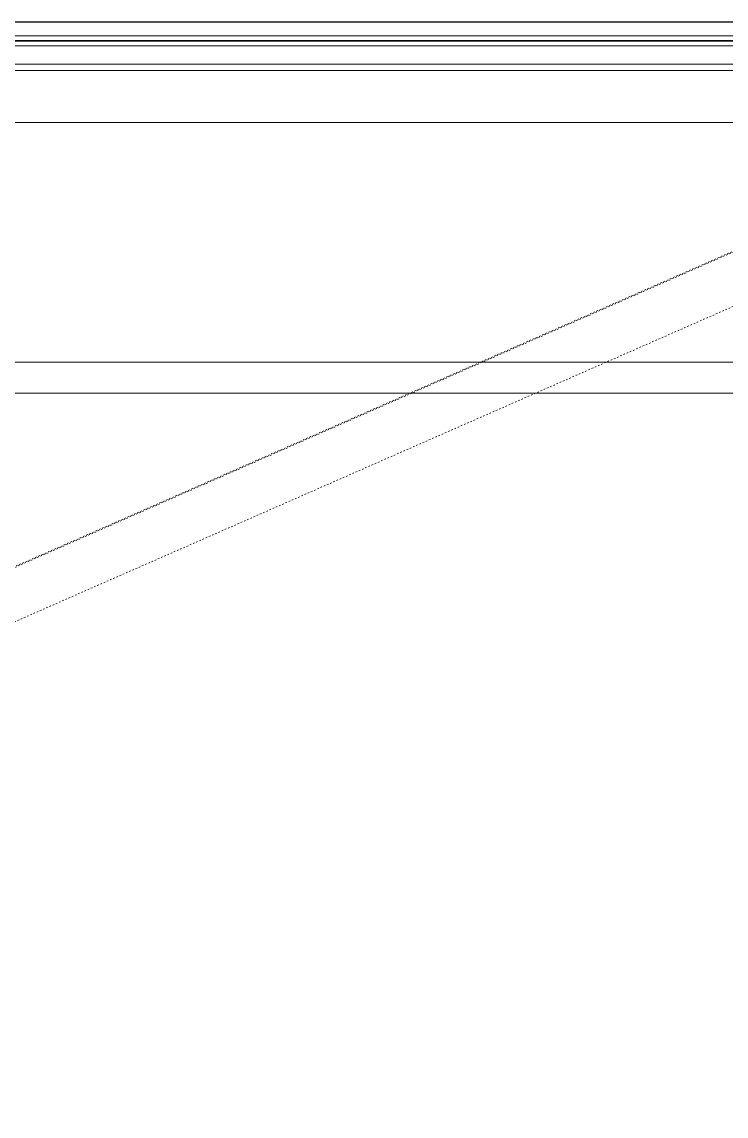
# Model space of a CAD drawing. Extents: x -1133 to 23780, y -1311 to 8245.
# Drawn here: x 13977.5 to 14023, y 2754.3 to 2825 of the extents above; entities that cross this region are included whole.
import ezdxf

# ---------------------------------------------------------------- set-up
doc = ezdxf.new("R2010")
doc.units = 0
doc.header["$MEASUREMENT"] = 0
doc.linetypes.add('DOT2', pattern=[0.125, 0, -0.125])
doc.layers.get('0').update_dxf_attribs({"color": 9, "lineweight": 9})
for name, color, linetype, lineweight in [('06D', 9, 'Continuous', 9), ('20', 9, 'DOT2', 9), ('35', 9, 'Continuous', 9), ('40B', 9, 'Continuous', 9), ('cam s', 8, 'Continuous', 9)]:
    doc.layers.add(name, color=color, linetype=linetype, lineweight=lineweight)

# ---------------------------------------------------------------- blocks, each defined once
blk = doc.blocks.new('fsdfsfsfsfd')
at = {"layer": '06D'}
for p, q in [((52607.25, -74585.327), (52607.25, -74485.445)), ((52613.74, -74585.314), (52613.74, -74488.072))]:
    blk.add_line(p, q, dxfattribs=at)
at = {"layer": '06D', "elevation": 0}
blk.add_lwpolyline([(52591.75, -74474.977), (52589.75, -74474.977), (52589.75, -74595.977), (52591.75, -74595.977)], dxfattribs=at)
at = {"layer": '20', "elevation": 0}
blk.add_lwpolyline([(52607.49, -74590.872), (52562.943, -74489.432)], dxfattribs=at)
at = {"layer": 'cam s', "lineweight": 20}
for p, q in [((52610.612, -74486.423), (52610.612, -74584.204)), ((52611.012, -74486.423), (52611.012, -74584.204)), ((52612.212, -74486.423), (52612.212, -74583.514)), ((52612.512, -74486.423), (52612.512, -74583.514)), ((52612.55, -74486.423), (52612.55, -74583.514)), ((52612.85, -74486.423), (52612.85, -74583.514))]:
    blk.add_line(p, q, dxfattribs=at)
blk = doc.blocks.new('p-2. kat planı')
at = {"layer": '40B'}
blk.add_lwpolyline([(13052.5, 1837.5), (13052.5, 1065.503), (13054.425, 1065.503, -0.152186), (16671.447, 2158.211), (16671.447, 2226.094), (16672.5, 2226.094), (16672.5, 2372.5), (15945, 2372.5), (15945, 2365), (14187.5, 2363), (14187.5, 2825), (13845, 2825), (13845, 1845), (13845, 1837.5)], format="xyb", close=True, dxfattribs=at)
at = {"rotation": 90}
blk.add_blockref('fsdfsfsfsfd', (-60547.977, -49788.75), dxfattribs=at)

msp = doc.modelspace()

# ---------------------------------------------------------------- linework, layer by layer
at = {"layer": '35'}
msp.add_lwpolyline([(16650.5, 2363), (16650.5, 2272.981, 0.147272), (13074.5, 1216.591), (13074.5, 1835), (13854.5, 1835), (13854.5, 2483.5), (13840.443, 2489.8), (13837.5, 2489.8), (13837.5, 2570.2), (13840.5, 2570.2), (13854.5, 2576.5), (13854.5, 2580), (13854.5, 2657), (13835.5, 2657), (13835.5, 2763), (13854.5, 2763), (13854.5, 2803), (14182.5, 2803), (14182.5, 2363)], format="xyb", close=True, dxfattribs=at)

# ---------------------------------------------------------------- block references
msp.add_blockref('p-2. kat planı', (0, 0))
at = {"rotation": 90}
for p in [(-60547.847, -49788.75), (-60539.847, -49788.75)]:
    msp.add_blockref('fsdfsfsfsfd', p, dxfattribs=at)

doc.saveas('drawing.dxf')
